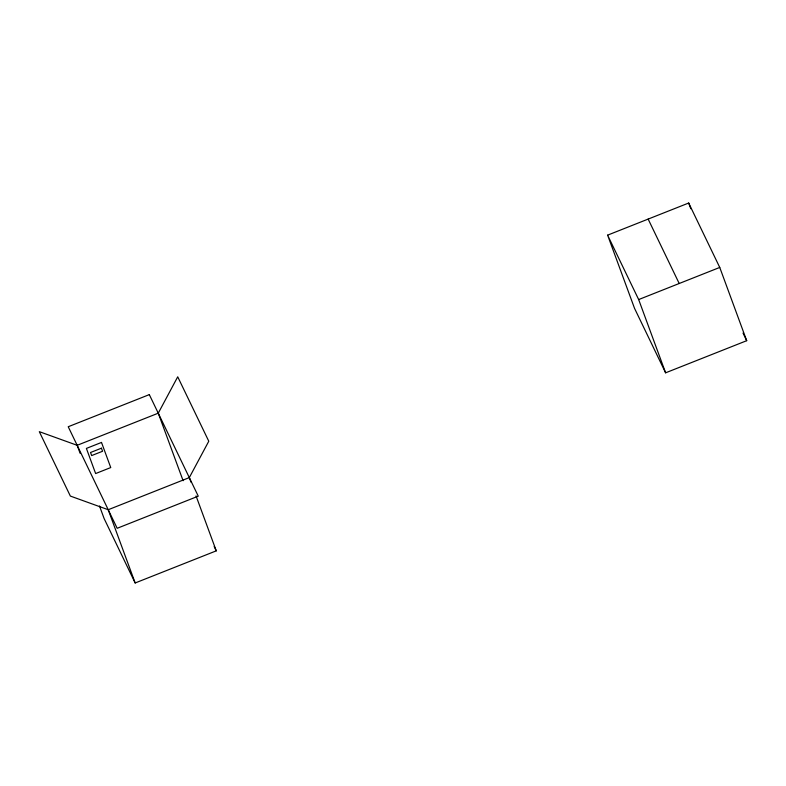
<?xml version="1.0" encoding="UTF-8"?>
<svg xmlns="http://www.w3.org/2000/svg" width="786" height="786" viewBox="0 0 786 786"><rect width="100%" height="100%" fill="white"/><g stroke="black" fill="none" stroke-linecap="round" stroke-linejoin="round"><path stroke-width="1.18" d="M158.261 413.181L177.724 376.808L208.781 441.231L189.308 477.603L108.222 509.731L70.357 496.074L39.3 431.652L77.166 445.308L158.261 413.181L183.109 480.708M607.607 235.152L688.693 203.024L719.75 267.437L746.7 340.692L665.614 372.819L634.557 308.397L607.607 235.152L638.664 299.564L665.614 372.819M638.664 299.564L719.75 267.437M99.488 505.968L104.125 518.563L135.172 582.976L216.268 550.848L196.048 495.917M743.016 333.048L746.7 340.692M648.145 219.088L679.202 283.5M214.156 546.486L216.268 550.848M688.693 203.024L690.796 208.742M189.308 477.603L190.998 482.182M108.222 509.731L135.172 582.976M77.166 445.308L80.123 453.316M149.311 394.621L68.225 426.739L117.173 528.29L198.259 496.163L149.311 394.621M101.502 442.43L86.391 448.413L95.637 473.555L110.747 467.562L101.502 442.43M101.433 448.187L90.537 452.5L91.667 455.575L102.563 451.262L101.433 448.187"/></g></svg>
